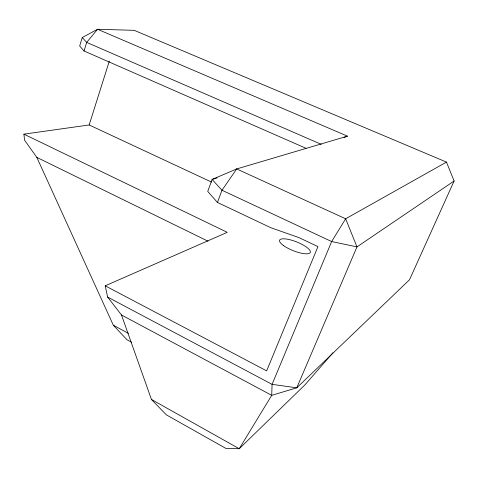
<?xml version="1.0" encoding="UTF-8"?>
<svg xmlns="http://www.w3.org/2000/svg" width="478" height="478" viewBox="0 0 478 478"><rect width="100%" height="100%" fill="white"/><g stroke="black" fill="none" stroke-linecap="round" stroke-linejoin="round"><path stroke-width="0.72" d="M131.522 342.206L126.933 339.709L113.316 325.207L36.83 157.393L24.563 140.185L23.9 134.157L227.265 232.338L105.19 285.808L107.634 297.077L121.49 314.99L151.448 399.459L166.278 414.802L225.951 448.448L239.245 448.728L271.719 395.336L296.778 387.819L409.491 279.791L454.1 181.013L446.476 162.096L134.204 30.335L97.542 29.272L82.252 37.553L79.677 46.019L84.044 50.979L305.986 148.288M84.044 50.979L86.673 42.387L97.542 29.272L347.476 136.146L344.017 137.527M23.9 134.157L89.159 124.961L109.301 61.16M105.19 285.808L266.646 370.862L317.954 246.6L298.804 237.56L270.853 227.731L217.46 202.457L221.989 190.232L236.694 168.943L347.476 136.146M332.909 352.8L304.958 384.832L239.245 448.728L151.448 399.459M454.1 181.013L356.97 246.893L296.778 387.819L272.078 384.348L107.634 297.077M446.476 162.096L345.648 218.787L331.642 241.545L272.078 384.348L271.719 395.336L121.49 314.99M217.096 177.924L212.107 179.435L207.727 191.409L217.46 202.457M321.216 144.32L86.673 42.387L82.252 37.553M89.159 124.961L211.551 182.088M36.83 157.393L208.026 241.211M113.316 325.207L128.379 333.351M236.694 168.943L212.107 179.435L221.989 190.232L331.642 241.545L356.97 246.893L345.648 218.787L236.694 168.943M283.346 245.447A16.527 4.708 21.7 0 0 309.595 253.203A16.527 4.708 21.7 0 0 291.915 240.279A16.527 4.708 21.7 0 0 283.346 245.447"/></g></svg>
